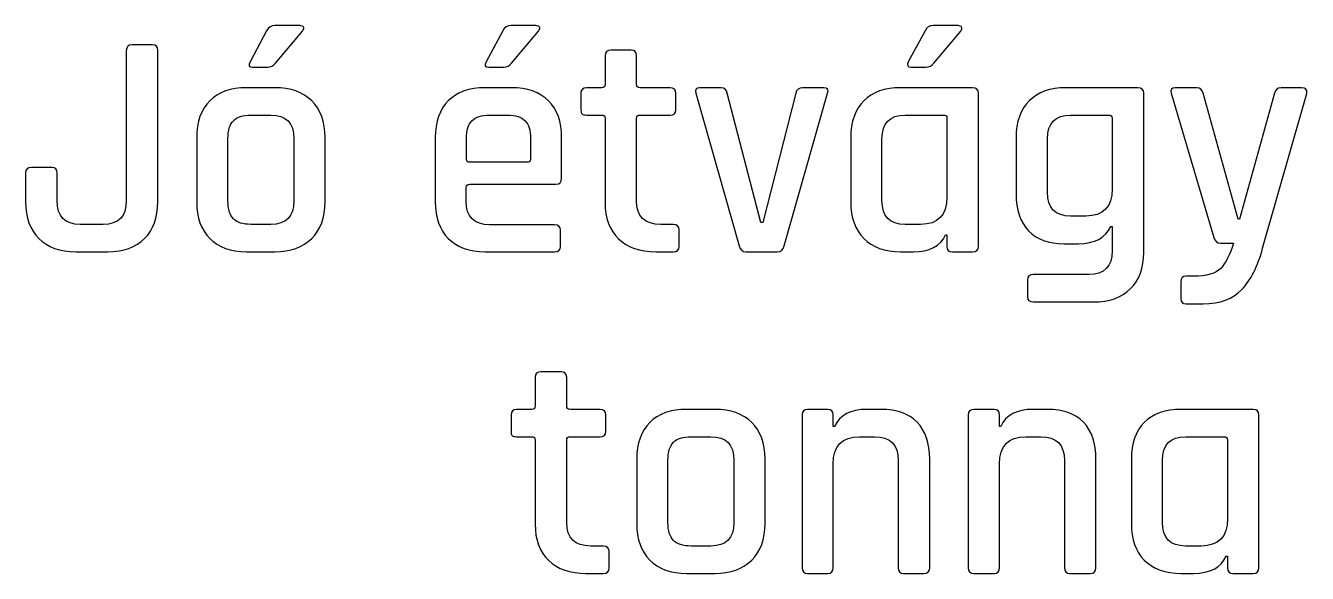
# Model space of a CAD drawing. Extents: x 5 to 177, y 88 to 167.
# Drawn here: x 4.84 to 23.12, y 113.15 to 120.96 of the extents above; entities that cross this region are included whole.
import ezdxf

# ---------------------------------------------------------------- set-up
doc = ezdxf.new("R2010")
doc.units = 0
doc.layers.add('Layer_1', color=7, linetype='CONTINUOUS')

msp = doc.modelspace()

# ---------------------------------------------------------------- linework, layer by layer
at = {"layer": 'Layer_1', "color": 7}
for points in [[(8.278151, 120.885064), (8.044436, 120.444644)], [(8.754952, 120.958376), (8.397213, 120.958376), (8.397213, 120.958376)], [(8.406584, 120.421491), (8.791884, 120.880102)], [(11.648833, 120.885064), (11.410156, 120.444644)], [(12.121224, 120.958376), (11.767895, 120.958376), (11.767895, 120.958376)], [(11.772305, 120.421491), (12.157604, 120.880102)], [(17.670308, 120.885064), (17.432183, 120.444644)], [(18.1427, 120.958376), (17.784961, 120.958376), (17.784961, 120.958376)], [(17.794332, 120.421491), (18.179631, 120.880102)], [(6.650412, 120.682769), (6.361024, 120.682769), (6.361024, 120.682769)], [(6.278893, 120.605048), (6.278893, 118.463574)], [(6.728134, 118.444835), (6.728134, 120.609457)], [(13.107348, 120.531735), (13.107348, 120.118875)], [(13.478867, 120.609457), (13.19003, 120.609457), (13.19003, 120.609457)], [(13.556588, 120.118875), (13.556588, 120.531735)], [(8.080816, 120.36637), (8.296341, 120.36637)], [(11.447088, 120.36637), (11.662613, 120.36637)], [(17.468563, 120.36637), (17.684088, 120.36637)], [(8.397213, 120.073124), (7.993724, 120.073124), (7.993724, 120.073124)], [(11.772305, 120.073124), (11.396376, 120.073124), (11.396376, 120.073124)], [(12.76339, 119.994853), (12.76339, 119.756728)], [(13.061597, 120.073124), (12.841111, 120.073124)], [(14.03339, 120.073124), (13.6073, 120.073124)], [(14.116072, 119.756728), (14.116072, 119.994853)], [(14.400499, 119.994853), (15.019514, 117.81645)], [(14.762648, 120.073124), (14.455621, 120.073124), (14.455621, 120.073124)], [(15.826493, 119.994853), (15.359062, 118.151589), (15.327092, 118.151589), (14.84974, 119.994853)], [(15.66168, 117.81645), (16.280694, 119.994853)], [(16.225573, 120.073124), (15.922956, 120.073124)], [(18.349405, 120.073124), (17.32194, 120.073124), (17.32194, 120.073124)], [(18.432088, 117.812039), (18.432088, 119.995403)], [(20.706402, 120.073124), (19.678937, 120.073124), (19.678937, 120.073124)], [(20.789084, 117.724948), (20.789084, 119.995403)], [(21.178793, 119.994853), (21.788989, 117.936061)], [(21.545903, 120.073124), (21.238325, 120.073124), (21.238325, 120.073124)], [(22.655499, 119.994853), (22.155547, 118.19734), (22.137357, 118.19734), (21.637405, 119.994853)], [(22.485725, 117.78448), (23.11411, 119.990442)], [(23.040799, 120.073124), (22.747552, 120.073124)], [(8.058216, 119.683415), (8.337682, 119.683415)], [(8.058216, 119.683415), (8.058216, 119.683415)], [(11.460868, 119.683415), (11.712773, 119.683415)], [(11.460868, 119.683415), (11.460868, 119.683415)], [(12.841111, 119.683415), (13.061597, 119.683415)], [(13.107348, 119.637114), (13.107348, 118.436015)], [(13.556588, 118.458616), (13.556588, 119.637114)], [(13.6073, 119.683415), (14.03339, 119.683415)], [(17.386432, 119.683415), (17.932135, 119.683415)], [(17.386432, 119.683415), (17.386432, 119.683415)], [(17.982296, 119.637664), (17.982296, 118.513736)], [(19.743429, 119.683415), (20.289132, 119.683415)], [(19.743429, 119.683415), (19.743429, 119.683415)], [(20.339292, 119.637664), (20.339292, 118.628389)], [(7.283208, 119.362057), (7.283208, 118.444835)], [(7.728038, 118.458616), (7.728038, 119.348276)], [(8.66786, 119.348276), (8.66786, 118.458616)], [(9.112691, 118.444835), (9.112691, 119.362057)], [(10.685859, 119.362057), (10.685859, 118.444835)], [(11.13069, 119.05503), (11.13069, 119.348276)], [(12.042951, 119.348276), (12.042951, 119.05503)], [(12.487782, 118.779974), (12.487782, 119.362057)], [(16.610872, 119.362057), (16.610872, 118.444835)], [(17.056254, 118.463574), (17.056254, 119.343868)], [(18.96842, 119.362057), (18.96842, 118.559487)], [(19.41766, 118.582638), (19.41766, 119.343868)], [(11.997201, 119.009279), (11.176441, 119.009279)], [(4.842977, 118.857695), (4.842977, 118.444835)], [(5.214496, 118.935416), (4.92566, 118.935416)], [(5.292769, 118.463574), (5.292769, 118.857695)], [(11.125729, 118.454204), (11.125729, 118.65154)], [(11.176441, 118.697291), (12.405651, 118.697291)], [(5.948715, 118.124027), (5.622947, 118.124027)], [(8.337682, 118.124027), (8.058216, 118.124027)], [(12.38691, 118.119619), (11.460868, 118.119619)], [(14.079692, 118.124027), (13.900547, 118.124027)], [(17.606367, 118.124027), (17.386432, 118.124027)], [(19.963364, 118.243091), (19.743429, 118.243091)], [(20.321102, 118.096465), (20.339292, 118.096465), (20.339292, 117.748099)], [(12.469592, 117.807631), (12.469592, 118.036936)], [(14.161823, 117.807631), (14.161823, 118.045756)], [(17.964106, 117.977404), (17.982296, 117.977404), (17.982296, 117.812039)], [(5.558455, 117.734318), (6.017066, 117.734318)], [(7.993724, 117.734318), (8.397213, 117.734318)], [(11.396376, 117.734318), (12.38691, 117.734318)], [(13.831645, 117.734318), (14.079692, 117.734318)], [(15.120386, 117.734318), (15.560807, 117.734318)], [(17.32194, 117.734318), (17.501085, 117.734318)], [(18.060569, 117.734318), (18.349405, 117.734318)], [(19.651376, 117.84897), (19.858082, 117.84897)], [(21.8849, 117.85779), (22.068455, 117.85779)], [(20.004705, 117.408549), (19.211506, 117.408549)], [(21.500152, 117.385398), (21.394319, 117.385398)], [(19.133234, 117.330827), (19.133234, 117.092152)], [(21.316597, 117.303268), (21.316597, 117.069001)], [(19.211506, 117.018839), (20.073607, 117.018839)], [(21.394319, 116.99128), (21.637405, 116.99128)], [(12.109648, 115.945624), (12.109648, 115.532764)], [(12.481167, 116.023345), (12.192331, 116.023345), (12.192331, 116.023345)], [(12.55944, 115.532764), (12.55944, 115.945624)], [(11.76569, 115.408742), (11.76569, 115.170617)], [(12.063898, 115.487013), (11.843963, 115.487013)], [(13.036241, 115.487013), (12.609601, 115.487013)], [(13.118924, 115.170617), (13.118924, 115.408742)], [(14.673351, 115.487013), (14.269861, 115.487013), (14.269861, 115.487013)], [(15.91579, 115.408742), (15.91579, 113.225928)], [(16.282899, 115.487013), (15.994062, 115.487013), (15.994062, 115.487013)], [(16.379362, 115.243927), (16.361172, 115.243927), (16.361172, 115.408742)], [(17.044128, 115.487013), (16.842383, 115.487013)], [(18.287118, 115.408742), (18.287118, 113.225928)], [(18.654227, 115.487013), (18.36484, 115.487013), (18.36484, 115.487013)], [(18.750139, 115.243927), (18.731949, 115.243927), (18.731949, 115.408742)], [(19.415456, 115.487013), (19.213711, 115.487013)], [(22.350677, 115.487013), (21.323212, 115.487013), (21.323212, 115.487013)], [(22.433359, 113.225928), (22.433359, 115.408742)], [(11.843963, 115.097304), (12.063898, 115.097304)], [(12.109648, 115.051002), (12.109648, 113.849904)], [(12.55944, 113.872505), (12.55944, 115.051002)], [(12.609601, 115.097304), (13.036241, 115.097304)], [(14.333802, 115.097304), (14.613819, 115.097304)], [(14.333802, 115.097304), (14.333802, 115.097304)], [(16.737101, 115.097304), (16.952626, 115.097304)], [(19.107878, 115.097304), (19.323403, 115.097304)], [(21.387704, 115.097304), (21.933407, 115.097304)], [(21.387704, 115.097304), (21.387704, 115.097304)], [(21.983568, 115.051002), (21.983568, 113.927625)], [(13.558793, 114.775946), (13.558793, 113.858724)], [(14.003624, 113.872505), (14.003624, 114.762165)], [(14.943997, 114.762165), (14.943997, 113.872505)], [(15.388828, 113.858724), (15.388828, 114.775946)], [(16.361172, 113.225928), (16.361172, 114.707594)], [(17.287213, 114.757757), (17.287213, 113.225928)], [(17.737005, 113.225928), (17.737005, 114.775946)], [(18.731949, 113.225928), (18.731949, 114.707594)], [(19.658542, 114.757757), (19.658542, 113.225928)], [(20.107782, 113.225928), (20.107782, 114.775946)], [(20.612695, 114.775946), (20.612695, 113.858724)], [(21.057526, 113.877463), (21.057526, 114.757757)], [(13.081992, 113.537916), (12.903398, 113.537916)], [(14.613819, 113.537916), (14.333802, 113.537916)], [(21.607639, 113.537916), (21.387704, 113.537916)], [(13.164674, 113.221519), (13.164674, 113.459644)], [(21.965378, 113.391293), (21.983568, 113.391293), (21.983568, 113.225928)], [(12.834496, 113.148207), (13.081992, 113.148207)], [(14.269861, 113.148207), (14.673351, 113.148207)], [(15.994062, 113.148207), (16.282899, 113.148207)], [(17.365486, 113.148207), (17.654323, 113.148207)], [(18.36484, 113.148207), (18.654227, 113.148207)], [(19.736263, 113.148207), (20.0251, 113.148207)], [(21.323212, 113.148207), (21.502357, 113.148207)], [(22.06184, 113.148207), (22.350677, 113.148207)]]:
    msp.add_lwpolyline(points, dxfattribs=at)
for points in [[(8.397213, 120.958376), (8.345355, 120.958376), (8.305668, 120.933747), (8.278151, 120.885064)], [(8.807869, 120.93743), (8.800108, 120.951188), (8.782469, 120.958376), (8.754952, 120.958376)], [(8.791884, 120.880102), (8.810228, 120.904447), (8.815277, 120.923672), (8.807869, 120.93743)], [(11.767895, 120.958376), (11.712862, 120.958376), (11.673174, 120.933747), (11.648833, 120.885064)], [(12.174141, 120.93743), (12.16638, 120.951188), (12.148741, 120.958376), (12.121224, 120.958376)], [(12.157604, 120.880102), (12.175949, 120.904447), (12.181549, 120.923672), (12.174141, 120.93743)], [(17.784961, 120.958376), (17.729928, 120.958376), (17.691475, 120.933747), (17.670308, 120.885064)], [(18.190655, 120.93743), (18.183247, 120.951188), (18.167041, 120.958376), (18.1427, 120.958376)], [(18.179631, 120.880102), (18.194801, 120.904447), (18.198416, 120.923672), (18.190655, 120.93743)], [(6.361024, 120.682769), (6.305991, 120.682769), (6.278893, 120.656907), (6.278893, 120.605048)], [(6.728134, 120.609457), (6.728134, 120.658493), (6.702271, 120.682769), (6.650412, 120.682769)], [(13.19003, 120.609457), (13.134997, 120.609457), (13.107348, 120.583594), (13.107348, 120.531735)], [(13.556588, 120.531735), (13.556588, 120.583594), (13.530726, 120.609457), (13.478867, 120.609457)], [(8.044436, 120.444644), (8.016919, 120.392433), (8.028958, 120.36637), (8.080816, 120.36637)], [(8.296341, 120.36637), (8.339027, 120.36637), (8.375892, 120.384805), (8.406584, 120.421491)], [(11.410156, 120.444644), (11.382639, 120.392433), (11.395229, 120.36637), (11.447088, 120.36637)], [(11.662613, 120.36637), (11.708474, 120.36637), (11.744788, 120.384805), (11.772305, 120.421491)], [(17.432183, 120.444644), (17.407489, 120.392433), (17.419527, 120.36637), (17.468563, 120.36637)], [(17.684088, 120.36637), (17.72995, 120.36637), (17.766815, 120.384805), (17.794332, 120.421491)], [(13.107348, 120.118875), (13.107348, 120.088184), (13.091936, 120.073124), (13.061597, 120.073124)], [(13.6073, 120.073124), (13.573434, 120.073124), (13.556588, 120.088184), (13.556588, 120.118875)], [(7.993724, 120.073124), (7.767241, 120.073124), (7.592241, 120.011191), (7.468416, 119.887366)], [(8.922522, 119.887366), (8.795522, 120.011191), (8.620169, 120.073124), (8.397213, 120.073124)], [(11.396376, 120.073124), (11.170245, 120.073124), (10.995245, 120.011191), (10.871068, 119.887366)], [(12.299818, 119.887366), (12.174582, 120.011191), (11.998435, 120.073124), (11.772305, 120.073124)], [(12.841111, 120.073124), (12.789253, 120.073124), (12.76339, 120.046711), (12.76339, 119.994853)], [(14.116072, 119.994853), (14.116072, 120.046711), (14.088423, 120.073124), (14.03339, 120.073124)], [(14.455621, 120.073124), (14.406585, 120.073124), (14.388505, 120.046711), (14.400499, 119.994853)], [(14.84974, 119.994853), (14.840567, 120.046711), (14.811684, 120.073124), (14.762648, 120.073124)], [(15.922956, 120.073124), (15.871097, 120.073124), (15.83884, 120.046711), (15.826493, 119.994853)], [(16.280694, 119.994853), (16.299039, 120.046711), (16.280606, 120.073124), (16.225573, 120.073124)], [(17.32194, 120.073124), (17.095457, 120.073124), (16.920457, 120.011191), (16.796632, 119.887366)], [(18.432088, 119.995403), (18.432088, 120.047261), (18.404439, 120.073124), (18.349405, 120.073124)], [(19.678937, 120.073124), (19.455628, 120.073124), (19.281621, 120.011191), (19.156385, 119.887366)], [(20.789084, 119.995403), (20.789084, 120.047261), (20.761435, 120.073124), (20.706402, 120.073124)], [(21.238325, 120.073124), (21.186113, 120.073124), (21.166446, 120.046711), (21.178793, 119.994853)], [(21.637405, 119.994853), (21.625057, 120.046711), (21.594586, 120.073124), (21.545903, 120.073124)], [(22.747552, 120.073124), (22.695694, 120.073124), (22.664671, 120.046711), (22.655499, 119.994853)], [(23.11411, 119.990442), (23.123283, 120.045475), (23.099007, 120.073124), (23.040799, 120.073124)], [(7.468416, 119.887366), (7.344591, 119.763541), (7.283208, 119.588187), (7.283208, 119.362057)], [(9.112691, 119.362057), (9.112691, 119.588187), (9.049522, 119.763541), (8.922522, 119.887366)], [(10.871068, 119.887366), (10.747243, 119.763541), (10.685859, 119.588187), (10.685859, 119.362057)], [(12.487782, 119.362057), (12.487782, 119.588187), (12.425054, 119.763541), (12.299818, 119.887366)], [(12.76339, 119.756728), (12.76339, 119.729211), (12.768792, 119.709786), (12.779375, 119.69885)], [(14.03339, 119.683415), (14.088423, 119.683415), (14.116072, 119.707692), (14.116072, 119.756728)], [(16.796632, 119.887366), (16.672807, 119.763541), (16.610872, 119.588187), (16.610872, 119.362057)], [(19.156385, 119.887366), (19.031148, 119.763541), (18.96842, 119.588187), (18.96842, 119.362057)], [(7.728038, 119.348276), (7.728038, 119.46434), (7.753548, 119.549667), (7.80576, 119.602936)], [(7.80576, 119.602936), (7.857618, 119.656559), (7.941799, 119.683415), (8.058216, 119.683415)], [(8.337682, 119.683415), (8.557816, 119.683415), (8.66786, 119.571232), (8.66786, 119.348276)], [(11.13069, 119.348276), (11.13069, 119.46434), (11.156553, 119.549667), (11.208412, 119.602936)], [(11.208412, 119.602936), (11.260623, 119.656559), (11.344804, 119.683415), (11.460868, 119.683415)], [(11.712773, 119.683415), (11.828837, 119.683415), (11.913372, 119.656559), (11.96523, 119.602936)], [(11.96523, 119.602936), (12.017441, 119.549667), (12.042951, 119.46434), (12.042951, 119.348276)], [(12.779375, 119.69885), (12.789958, 119.688266), (12.810419, 119.683415), (12.841111, 119.683415)], [(13.061597, 119.683415), (13.091936, 119.683415), (13.107348, 119.667805), (13.107348, 119.637114)], [(13.556588, 119.637114), (13.556588, 119.667805), (13.573434, 119.683415), (13.6073, 119.683415)], [(17.056254, 119.343868), (17.056254, 119.569998), (17.166299, 119.683415), (17.386432, 119.683415)], [(17.932135, 119.683415), (17.965649, 119.683415), (17.982296, 119.668003), (17.982296, 119.637664)], [(19.41766, 119.343868), (19.41766, 119.569998), (19.526118, 119.683415), (19.743429, 119.683415)], [(20.289132, 119.683415), (20.322646, 119.683415), (20.339292, 119.668003), (20.339292, 119.637664)], [(11.176441, 119.009279), (11.145749, 119.009279), (11.13069, 119.024339), (11.13069, 119.05503)], [(12.042951, 119.05503), (12.042951, 119.024339), (12.027892, 119.009279), (11.997201, 119.009279)], [(4.92566, 118.935416), (4.870626, 118.935416), (4.842977, 118.909553), (4.842977, 118.857695)], [(5.292769, 118.857695), (5.292769, 118.909553), (5.266355, 118.935416), (5.214496, 118.935416)], [(11.125729, 118.65154), (11.125729, 118.681879), (11.142927, 118.697291), (11.176441, 118.697291)], [(12.405651, 118.697291), (12.460684, 118.697291), (12.487782, 118.72494), (12.487782, 118.779974)], [(5.622947, 118.124027), (5.402814, 118.124027), (5.292769, 118.237094), (5.292769, 118.463574)], [(6.278893, 118.463574), (6.278893, 118.237091), (6.168849, 118.124027), (5.948715, 118.124027)], [(7.80576, 118.203952), (7.753548, 118.257575), (7.728038, 118.342199), (7.728038, 118.458616)], [(8.66786, 118.458616), (8.66786, 118.235307), (8.557816, 118.124027), (8.337682, 118.124027)], [(13.900547, 118.124027), (13.671241, 118.124027), (13.556588, 118.235307), (13.556588, 118.458616)], [(17.386432, 118.124027), (17.166299, 118.124027), (17.056254, 118.237091), (17.056254, 118.463574)], [(17.982296, 118.513736), (17.982296, 118.253739), (17.857192, 118.124027), (17.606367, 118.124027)], [(18.96842, 118.559487), (18.96842, 118.333357), (19.027334, 118.158004), (19.144809, 118.034179)], [(19.743429, 118.243091), (19.526118, 118.243091), (19.41766, 118.356508), (19.41766, 118.582638)], [(20.339292, 118.628389), (20.339292, 118.371567), (20.214189, 118.243091), (19.963364, 118.243091)], [(4.842977, 118.444835), (4.842977, 118.221526), (4.906257, 118.047519), (5.031493, 117.922283)], [(6.540169, 117.922283), (6.665405, 118.047519), (6.728134, 118.221526), (6.728134, 118.444835)], [(7.283208, 118.444835), (7.283208, 118.221526), (7.344591, 118.047519), (7.468416, 117.922283)], [(8.922522, 117.922283), (9.049522, 118.047519), (9.112691, 118.221526), (9.112691, 118.444835)], [(10.685859, 118.444835), (10.685859, 118.221526), (10.747243, 118.047519), (10.871068, 117.922283)], [(11.460868, 118.119619), (11.237913, 118.119616), (11.125729, 118.230896), (11.125729, 118.454204)], [(13.107348, 118.436015), (13.107348, 118.21306), (13.171311, 118.039736), (13.299722, 117.917322)], [(16.610872, 118.444835), (16.610872, 118.221526), (16.672807, 118.047519), (16.796632, 117.922283)], [(8.058216, 118.124027), (7.941799, 118.124027), (7.857618, 118.150683), (7.80576, 118.203952)], [(12.469592, 118.036936), (12.469592, 118.091969), (12.441943, 118.119619), (12.38691, 118.119619)], [(14.161823, 118.045756), (14.161823, 118.097614), (14.134725, 118.124027), (14.079692, 118.124027)], [(19.858082, 117.84897), (20.090209, 117.84897), (20.24455, 117.931365), (20.321102, 118.096465)], [(5.031493, 117.922283), (5.156729, 117.797047), (5.331972, 117.734318), (5.558455, 117.734318)], [(6.017066, 117.734318), (6.240021, 117.734318), (6.41458, 117.797047), (6.540169, 117.922283)], [(7.468416, 117.922283), (7.592241, 117.797047), (7.767241, 117.734318), (7.993724, 117.734318)], [(8.397213, 117.734318), (8.620169, 117.734318), (8.795522, 117.797047), (8.922522, 117.922283)], [(10.871068, 117.922283), (10.995245, 117.797047), (11.170245, 117.734318), (11.396376, 117.734318)], [(13.299722, 117.917322), (13.428133, 117.794908), (13.605162, 117.734318), (13.831645, 117.734318)], [(16.796632, 117.922283), (16.920457, 117.797047), (17.095457, 117.734318), (17.32194, 117.734318)], [(17.501085, 117.734318), (17.736388, 117.734318), (17.890728, 117.815126), (17.964106, 117.977404)], [(19.144809, 118.034179), (19.262637, 117.910354), (19.431242, 117.84897), (19.651376, 117.84897)], [(21.788989, 117.936061), (21.807333, 117.88385), (21.839039, 117.85779), (21.8849, 117.85779)], [(12.38691, 117.734318), (12.441943, 117.734318), (12.469592, 117.758594), (12.469592, 117.807631)], [(14.079692, 117.734318), (14.134725, 117.734318), (14.161823, 117.758594), (14.161823, 117.807631)], [(15.019514, 117.81645), (15.031861, 117.761417), (15.065353, 117.734318), (15.120386, 117.734318)], [(15.560807, 117.734318), (15.615841, 117.734318), (15.649333, 117.761417), (15.66168, 117.81645)], [(17.982296, 117.812039), (17.982296, 117.760181), (18.008358, 117.734318), (18.060569, 117.734318)], [(18.349405, 117.734318), (18.404439, 117.734318), (18.432088, 117.760181), (18.432088, 117.812039)], [(20.339292, 117.748099), (20.339292, 117.521968), (20.228013, 117.408549), (20.004705, 117.408549)], [(22.068455, 117.85779), (22.019419, 117.689515), (21.959072, 117.56902), (21.887105, 117.495642)], [(22.188069, 117.195228), (22.31648, 117.331048), (22.415522, 117.527658), (22.485725, 117.78448)], [(20.598364, 117.204048), (20.725364, 117.327873), (20.789084, 117.50164), (20.789084, 117.724948)], [(19.211506, 117.408549), (19.159295, 117.408549), (19.133234, 117.382686), (19.133234, 117.330827)], [(21.394319, 117.385398), (21.34246, 117.385398), (21.316597, 117.358302), (21.316597, 117.303268)], [(21.887105, 117.495642), (21.815491, 117.422265), (21.686419, 117.385398), (21.500152, 117.385398)], [(20.073607, 117.018839), (20.296562, 117.018839), (20.471716, 117.080223), (20.598364, 117.204048)], [(21.637405, 116.99128), (21.875882, 116.99128), (22.059658, 117.059056), (22.188069, 117.195228)], [(19.133234, 117.092152), (19.133234, 117.043116), (19.159295, 117.018839), (19.211506, 117.018839)], [(21.316597, 117.069001), (21.316597, 117.017143), (21.34246, 116.99128), (21.394319, 116.99128)], [(12.192331, 116.023345), (12.137297, 116.023345), (12.109648, 115.997483), (12.109648, 115.945624)], [(12.55944, 115.945624), (12.55944, 115.997483), (12.533026, 116.023345), (12.481167, 116.023345)], [(12.109648, 115.532764), (12.109648, 115.502073), (12.094237, 115.487013), (12.063898, 115.487013)], [(12.609601, 115.487013), (12.575734, 115.487013), (12.55944, 115.502073), (12.55944, 115.532764)], [(11.843963, 115.487013), (11.792104, 115.487013), (11.76569, 115.4606), (11.76569, 115.408742)], [(13.118924, 115.408742), (13.118924, 115.4606), (13.091275, 115.487013), (13.036241, 115.487013)], [(14.269861, 115.487013), (14.043378, 115.487013), (13.868378, 115.42508), (13.744553, 115.301255)], [(15.198107, 115.301255), (15.071107, 115.42508), (14.896306, 115.487013), (14.673351, 115.487013)], [(15.994062, 115.487013), (15.942204, 115.487013), (15.91579, 115.4606), (15.91579, 115.408742)], [(16.361172, 115.408742), (16.361172, 115.4606), (16.334757, 115.487013), (16.282899, 115.487013)], [(16.842383, 115.487013), (16.606727, 115.487013), (16.45274, 115.405852), (16.379362, 115.243927)], [(17.55786, 115.303459), (17.438621, 115.425873), (17.267436, 115.487013), (17.044128, 115.487013)], [(18.36484, 115.487013), (18.312981, 115.487013), (18.287118, 115.4606), (18.287118, 115.408742)], [(18.731949, 115.408742), (18.731949, 115.4606), (18.706086, 115.487013), (18.654227, 115.487013)], [(19.213711, 115.487013), (18.978055, 115.487013), (18.823517, 115.405852), (18.750139, 115.243927)], [(19.929188, 115.303459), (19.809949, 115.425873), (19.638764, 115.487013), (19.415456, 115.487013)], [(21.323212, 115.487013), (21.096728, 115.487013), (20.921729, 115.42508), (20.797904, 115.301255)], [(22.433359, 115.408742), (22.433359, 115.4606), (22.405711, 115.487013), (22.350677, 115.487013)], [(11.76569, 115.170617), (11.76569, 115.1431), (11.771092, 115.123675), (11.781675, 115.112739)], [(13.036241, 115.097304), (13.091275, 115.097304), (13.118924, 115.121581), (13.118924, 115.170617)], [(13.744553, 115.301255), (13.620728, 115.177077), (13.558793, 115.002076), (13.558793, 114.775946)], [(15.388828, 114.775946), (15.388828, 115.002076), (15.325108, 115.177077), (15.198107, 115.301255)], [(17.737005, 114.775946), (17.737005, 115.005251), (17.677099, 115.181045), (17.55786, 115.303459)], [(20.107782, 114.775946), (20.107782, 115.005251), (20.048427, 115.181045), (19.929188, 115.303459)], [(20.797904, 115.301255), (20.674079, 115.177077), (20.612695, 115.002076), (20.612695, 114.775946)], [(11.781675, 115.112739), (11.792259, 115.102155), (11.813271, 115.097304), (11.843963, 115.097304)], [(12.063898, 115.097304), (12.094237, 115.097304), (12.109648, 115.081694), (12.109648, 115.051002)], [(12.55944, 115.051002), (12.55944, 115.081694), (12.575734, 115.097304), (12.609601, 115.097304)], [(14.003624, 114.762165), (14.003624, 114.878229), (14.029685, 114.963556), (14.081897, 115.016825)], [(14.081897, 115.016825), (14.133755, 115.070448), (14.217385, 115.097304), (14.333802, 115.097304)], [(14.613819, 115.097304), (14.833953, 115.097304), (14.943997, 114.985473), (14.943997, 114.762165)], [(16.361172, 114.707594), (16.361172, 114.967592), (16.486276, 115.097304), (16.737101, 115.097304)], [(16.952626, 115.097304), (17.175934, 115.097304), (17.287213, 114.983887), (17.287213, 114.757757)], [(18.731949, 114.707594), (18.731949, 114.967592), (18.857053, 115.097304), (19.107878, 115.097304)], [(19.323403, 115.097304), (19.546711, 115.097304), (19.658542, 114.983887), (19.658542, 114.757757)], [(21.057526, 114.757757), (21.057526, 114.983887), (21.167571, 115.097304), (21.387704, 115.097304)], [(21.933407, 115.097304), (21.966921, 115.097304), (21.983568, 115.081341), (21.983568, 115.051002)], [(21.983568, 113.927625), (21.983568, 113.667628), (21.858464, 113.537916), (21.607639, 113.537916)], [(12.109648, 113.849904), (12.109648, 113.626949), (12.174163, 113.453625), (12.302574, 113.331211)], [(12.903398, 113.537916), (12.674093, 113.537916), (12.55944, 113.649196), (12.55944, 113.872505)], [(13.558793, 113.858724), (13.558793, 113.635415), (13.620728, 113.461408), (13.744553, 113.336172)], [(14.081897, 113.618394), (14.029685, 113.671664), (14.003624, 113.756441), (14.003624, 113.872505)], [(14.943997, 113.872505), (14.943997, 113.649196), (14.833953, 113.537916), (14.613819, 113.537916)], [(15.198107, 113.336172), (15.325107, 113.461408), (15.388828, 113.635415), (15.388828, 113.858724)], [(20.612695, 113.858724), (20.612695, 113.635415), (20.674079, 113.461408), (20.797904, 113.336172)], [(21.387704, 113.537916), (21.167571, 113.537916), (21.057526, 113.65098), (21.057526, 113.877463)], [(13.164674, 113.459644), (13.164674, 113.511503), (13.137026, 113.537916), (13.081992, 113.537916)], [(14.333802, 113.537916), (14.217385, 113.537916), (14.133755, 113.564772), (14.081897, 113.618394)], [(21.502357, 113.148207), (21.73766, 113.148207), (21.892, 113.229368), (21.965378, 113.391293)], [(12.302574, 113.331211), (12.430985, 113.208797), (12.608013, 113.148207), (12.834496, 113.148207)], [(13.081992, 113.148207), (13.137026, 113.148207), (13.164674, 113.172483), (13.164674, 113.221519)], [(13.744553, 113.336172), (13.868378, 113.210936), (14.043378, 113.148207), (14.269861, 113.148207)], [(14.673351, 113.148207), (14.896306, 113.148207), (15.071107, 113.210936), (15.198107, 113.336172)], [(15.91579, 113.225928), (15.91579, 113.174069), (15.942204, 113.148207), (15.994062, 113.148207)], [(16.282899, 113.148207), (16.334758, 113.148207), (16.361172, 113.174069), (16.361172, 113.225928)], [(17.287213, 113.225928), (17.287213, 113.174069), (17.313275, 113.148207), (17.365486, 113.148207)], [(17.654323, 113.148207), (17.709356, 113.148207), (17.737005, 113.174069), (17.737005, 113.225928)], [(18.287118, 113.225928), (18.287118, 113.174069), (18.312981, 113.148207), (18.36484, 113.148207)], [(18.654227, 113.148207), (18.706086, 113.148207), (18.731949, 113.174069), (18.731949, 113.225928)], [(19.658542, 113.225928), (19.658542, 113.174069), (19.684052, 113.148207), (19.736263, 113.148207)], [(20.0251, 113.148207), (20.080133, 113.148207), (20.107782, 113.174069), (20.107782, 113.225928)], [(20.797904, 113.336172), (20.921729, 113.210936), (21.096729, 113.148207), (21.323212, 113.148207)], [(21.983568, 113.225928), (21.983568, 113.174069), (22.009629, 113.148207), (22.06184, 113.148207)], [(22.350677, 113.148207), (22.40571, 113.148207), (22.433359, 113.174069), (22.433359, 113.225928)]]:
    msp.add_open_spline(points, degree=3, dxfattribs=at)

doc.saveas('drawing.dxf')
